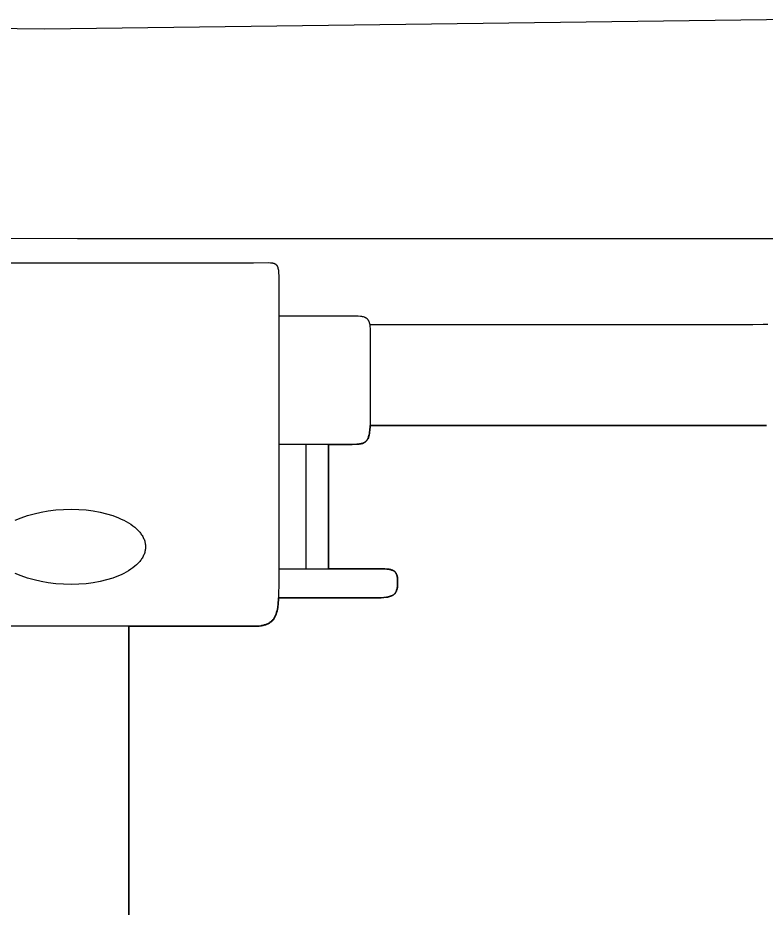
# Model space of a CAD drawing. Header units: millimetres. Extents: x 0 to 1842, y -1115 to 1018.
# Drawn here: x 394.3 to 571.4, y 254.5 to 465.4 of the extents above; entities that cross this region are included whole.
import ezdxf

# ---------------------------------------------------------------- set-up
doc = ezdxf.new("R2010")
doc.units = ezdxf.units.MM
doc.layers.add('Blocks', color=7, linetype='Continuous')
doc.layers.add('Blocks$Inner', color=7, linetype='Continuous', lineweight=25, true_color=0x007f00)
doc.layers.add('Blocks$Outline', color=7, linetype='Continuous', lineweight=35, true_color=0xff3f3f)

# ---------------------------------------------------------------- blocks, each defined once
blk = doc.blocks.new('Oxford High Office Chair Front')
at = {"layer": 'Blocks$Inner'}
for p, q in [((568.28, 368.87), (477.63, 368.87)), ((479.5, 328.04), (455.98, 328.04)), ((420.52, 321.3), (420.52, 228.25))]:
    blk.add_line(p, q, dxfattribs=at)
for points in [[(190.81, 465.32), (400.65, 462.84), (602.06, 465.43)], [(196.77, 413.23), (408.35, 413.11), (613.61, 413.11)], [(358.68, 407.42), (450.07, 407.42), (453.52, 407.44), (454.1, 407.41), (454.35, 407.39), (454.58, 407.35), (454.58, 407.35), (454.59, 407.35), (454.59, 407.35), (454.59, 407.35), (454.6, 407.35), (454.6, 407.35), (454.6, 407.34), (454.61, 407.34), (454.61, 407.34), (454.61, 407.34), (454.62, 407.34), (454.62, 407.34), (454.63, 407.34), (454.69, 407.33), (454.74, 407.31), (454.79, 407.3), (454.88, 407.27), (454.93, 407.26), (454.93, 407.26), (454.94, 407.25), (454.94, 407.25), (454.94, 407.25), (454.94, 407.25), (454.95, 407.25), (454.95, 407.25), (454.95, 407.25), (454.95, 407.25), (454.96, 407.25), (454.96, 407.25), (454.96, 407.24), (454.97, 407.24), (454.97, 407.24), (454.97, 407.24), (454.97, 407.24), (454.98, 407.24), (454.98, 407.24), (454.98, 407.24), (454.99, 407.24), (455, 407.23), (455, 407.23), (455, 407.23), (455, 407.23), (455.01, 407.23), (455.01, 407.23), (455.01, 407.23), (455.01, 407.22), (455.02, 407.22), (455.02, 407.22), (455.02, 407.22), (455.03, 407.22), (455.03, 407.22), (455.03, 407.22), (455.03, 407.22), (455.04, 407.22), (455.04, 407.21), (455.05, 407.21), (455.05, 407.21), (455.06, 407.21), (455.06, 407.21), (455.06, 407.2), (455.1, 407.19), (455.1, 407.18), (455.11, 407.18), (455.11, 407.18), (455.11, 407.18), (455.11, 407.18), (455.12, 407.18), (455.12, 407.18), (455.12, 407.18), (455.12, 407.17), (455.13, 407.17), (455.13, 407.17), (455.13, 407.17), (455.13, 407.17), (455.14, 407.17), (455.14, 407.17), (455.14, 407.17), (455.14, 407.16), (455.15, 407.16), (455.15, 407.16), (455.15, 407.16), (455.15, 407.16), (455.16, 407.16), (455.16, 407.16), (455.16, 407.15), (455.16, 407.15), (455.17, 407.15), (455.17, 407.15), (455.17, 407.15), (455.17, 407.15), (455.18, 407.15), (455.18, 407.15), (455.18, 407.14), (455.18, 407.14), (455.19, 407.14), (455.19, 407.14), (455.19, 407.14), (455.19, 407.14), (455.19, 407.14), (455.2, 407.13), (455.2, 407.13), (455.21, 407.13), (455.21, 407.13), (455.21, 407.12), (455.22, 407.12), (455.22, 407.12), (455.22, 407.12), (455.22, 407.12), (455.23, 407.12), (455.23, 407.12), (455.23, 407.11), (455.23, 407.11), (455.23, 407.11), (455.24, 407.11), (455.24, 407.11), (455.24, 407.11), (455.24, 407.11), (455.25, 407.11), (455.25, 407.1), (455.25, 407.1), (455.25, 407.1), (455.25, 407.1), (455.26, 407.1), (455.26, 407.1), (455.26, 407.09), (455.26, 407.09), (455.27, 407.09), (455.27, 407.09), (455.27, 407.09), (455.27, 407.09), (455.27, 407.09), (455.28, 407.08), (455.28, 407.08), (455.28, 407.08), (455.28, 407.08), (455.29, 407.08), (455.29, 407.08), (455.29, 407.07), (455.36, 407.02), (455.39, 407), (455.41, 406.98), (455.41, 406.98), (455.41, 406.98), (455.41, 406.98), (455.41, 406.98), (455.42, 406.97), (455.42, 406.97), (455.42, 406.97), (455.42, 406.97), (455.42, 406.97), (455.43, 406.96), (455.43, 406.96), (455.43, 406.96), (455.43, 406.96), (455.43, 406.96), (455.43, 406.95), (455.44, 406.95), (455.45, 406.94), (455.45, 406.94), (455.46, 406.93), (455.46, 406.93), (455.46, 406.93), (455.46, 406.93), (455.46, 406.93), (455.46, 406.92), (455.47, 406.92), (455.47, 406.92), (455.47, 406.92), (455.47, 406.92), (455.47, 406.92), (455.48, 406.91), (455.48, 406.91), (455.48, 406.91), (455.48, 406.91), (455.48, 406.91), (455.48, 406.9), (455.49, 406.9), (455.49, 406.9), (455.49, 406.89), (455.5, 406.89), (455.5, 406.89), (455.5, 406.89), (455.5, 406.88), (455.51, 406.88), (455.54, 406.84), (455.56, 406.81), (455.59, 406.77), (455.61, 406.74), (455.64, 406.7), (455.68, 406.62), (455.72, 406.53), (455.74, 406.49), (455.76, 406.44), (455.79, 406.35), (455.82, 406.24), (455.84, 406.19), (455.85, 406.14), (455.9, 405.9), (455.94, 405.64), (455.97, 405.35), (456, 405.04), (456.02, 404.31), (456.04, 402.47), (456.03, 332.44), (455.98, 327.67), (455.91, 326.68), (455.8, 325.76), (455.72, 325.33), (455.64, 324.93), (455.53, 324.54), (455.41, 324.18), (455.28, 323.84), (455.2, 323.67), (455.12, 323.51), (455.04, 323.36), (454.95, 323.21), (454.85, 323.07), (454.75, 322.93), (454.64, 322.8), (454.53, 322.68), (454.41, 322.56), (454.29, 322.44), (454.16, 322.33), (454.02, 322.23), (453.88, 322.13), (453.81, 322.08), (453.73, 322.03), (453.57, 321.95), (453.41, 321.86), (453.24, 321.79), (453.06, 321.72), (452.88, 321.65), (452.69, 321.59), (452.49, 321.54), (452.28, 321.49), (452.06, 321.44), (451.84, 321.41), (451.37, 321.35), (450.86, 321.31), (450.32, 321.3), (362.91, 321.3)], [(456.04, 394.8), (471.43, 394.8), (474.29, 394.81), (474.85, 394.8), (475.36, 394.76), (475.59, 394.72), (475.81, 394.69), (476.02, 394.64), (476.21, 394.58), (476.3, 394.55), (476.39, 394.51), (476.43, 394.49), (476.44, 394.49), (476.44, 394.49), (476.44, 394.49), (476.45, 394.49), (476.45, 394.48), (476.45, 394.48), (476.45, 394.48), (476.46, 394.48), (476.46, 394.48), (476.46, 394.48), (476.46, 394.48), (476.47, 394.47), (476.47, 394.47), (476.47, 394.47), (476.48, 394.47), (476.56, 394.43), (476.58, 394.42), (476.58, 394.42), (476.58, 394.41), (476.59, 394.41), (476.59, 394.41), (476.59, 394.41), (476.59, 394.41), (476.6, 394.41), (476.6, 394.41), (476.64, 394.38), (476.71, 394.33), (476.79, 394.28), (476.79, 394.28), (476.79, 394.28), (476.79, 394.28), (476.79, 394.28), (476.8, 394.27), (476.8, 394.27), (476.8, 394.27), (476.8, 394.27), (476.82, 394.25), (476.82, 394.25), (476.82, 394.25), (476.83, 394.25), (476.83, 394.25), (476.83, 394.25), (476.83, 394.24), (476.84, 394.24), (476.84, 394.24), (476.84, 394.24), (476.84, 394.24), (476.84, 394.24), (476.85, 394.23), (476.85, 394.23), (476.85, 394.23), (476.85, 394.23), (476.85, 394.23), (476.86, 394.23), (476.86, 394.22), (476.86, 394.22), (476.86, 394.22), (476.86, 394.22), (476.87, 394.22), (476.87, 394.21), (476.87, 394.21), (476.87, 394.21), (476.88, 394.21), (476.88, 394.21), (476.88, 394.21), (476.88, 394.2), (476.88, 394.2), (476.89, 394.2), (476.92, 394.17), (476.98, 394.11), (477.04, 394.04), (477.1, 393.97), (477.15, 393.89), (477.21, 393.82), (477.23, 393.78), (477.25, 393.73), (477.3, 393.65), (477.34, 393.56), (477.38, 393.46), (477.42, 393.36), (477.43, 393.31), (477.45, 393.25), (477.51, 393.03), (477.56, 392.78), (477.59, 392.51), (477.62, 392.23), (477.63, 391.91), (477.64, 391.58), (477.64, 369.31), (477.63, 368.52), (477.59, 367.82), (477.53, 367.2), (477.48, 366.92), (477.43, 366.66), (477.38, 366.41), (477.31, 366.19), (477.24, 365.98), (477.16, 365.79), (477.11, 365.7), (477.07, 365.61), (477.02, 365.53), (476.97, 365.45), (476.91, 365.38), (476.86, 365.3), (476.8, 365.24), (476.74, 365.17), (476.68, 365.11), (476.61, 365.05), (476.55, 365), (476.48, 364.94), (476.47, 364.94), (476.47, 364.94), (476.47, 364.94), (476.47, 364.94), (476.46, 364.93), (476.46, 364.93), (476.46, 364.93), (476.44, 364.92), (476.4, 364.89), (476.33, 364.85), (476.25, 364.8), (476.17, 364.76), (476.13, 364.74), (476.09, 364.72), (476.01, 364.69), (475.83, 364.62), (475.74, 364.59), (475.64, 364.57), (475.44, 364.52), (475.23, 364.48), (475.01, 364.45), (474.53, 364.4), (473.42, 364.37), (456.04, 364.37)], [(477.55, 392.81), (568.28, 392.81), (570.71, 392.83), (571.78, 392.83)], [(571.49, 368.85), (568.28, 368.87)], [(462.55, 334.91), (462.55, 364.37)], [(467.77, 364.37), (467.77, 334.91)], [(393.65, 346.41), (395.04, 346.98), (396.53, 347.49), (398.11, 347.94), (399.77, 348.32), (401.48, 348.62), (403.24, 348.84), (405.04, 348.97), (406.86, 349.02), (408.67, 348.97), (410.42, 348.84), (412.11, 348.62), (413.73, 348.32), (415.27, 347.94), (416.72, 347.5), (418.08, 346.98), (418.72, 346.7), (419.33, 346.41), (419.91, 346.1), (420.47, 345.77), (420.99, 345.44), (421.48, 345.09), (421.94, 344.73), (422.37, 344.35), (422.76, 343.97), (423.11, 343.58), (423.27, 343.37), (423.42, 343.17), (423.57, 342.97), (423.7, 342.76), (423.83, 342.55), (423.94, 342.33), (424.04, 342.12), (424.14, 341.9), (424.22, 341.69), (424.29, 341.46), (424.35, 341.24), (424.4, 341.02), (424.44, 340.79), (424.47, 340.57), (424.49, 340.34), (424.49, 340.11), (424.49, 339.88), (424.47, 339.65), (424.44, 339.42), (424.4, 339.2), (424.35, 338.97), (424.29, 338.75), (424.22, 338.53), (424.14, 338.31), (424.04, 338.1), (423.94, 337.88), (423.83, 337.67), (423.7, 337.46), (423.57, 337.25), (423.43, 337.05), (423.27, 336.84), (423.11, 336.64), (422.76, 336.25), (422.37, 335.86), (421.94, 335.49), (421.48, 335.13), (420.99, 334.78), (420.47, 334.44), (419.91, 334.12), (419.33, 333.81), (418.72, 333.51), (418.08, 333.23), (416.72, 332.72), (415.27, 332.28), (413.73, 331.9), (412.11, 331.6), (410.42, 331.38), (408.67, 331.25), (406.86, 331.2), (405.04, 331.25), (403.24, 331.38), (401.48, 331.6), (399.77, 331.9), (398.11, 332.27), (396.53, 332.72), (395.04, 333.23), (393.65, 333.81)], [(456.03, 334.91), (479.32, 334.91), (480.59, 334.9), (481.15, 334.88), (481.64, 334.84), (482.09, 334.78), (482.29, 334.75), (482.49, 334.71), (482.67, 334.66), (482.83, 334.6), (482.99, 334.54), (482.99, 334.54), (482.99, 334.54), (483, 334.54), (483, 334.54), (483, 334.54), (483, 334.54), (483.01, 334.53), (483.01, 334.53), (483.01, 334.53), (483.01, 334.53), (483.02, 334.53), (483.02, 334.53), (483.02, 334.53), (483.02, 334.53), (483.02, 334.53), (483.03, 334.52), (483.06, 334.51), (483.07, 334.5), (483.07, 334.5), (483.08, 334.5), (483.08, 334.5), (483.08, 334.5), (483.08, 334.5), (483.09, 334.5), (483.09, 334.5), (483.09, 334.49), (483.1, 334.49), (483.13, 334.47), (483.2, 334.43), (483.27, 334.39), (483.33, 334.35), (483.39, 334.31), (483.45, 334.26), (483.45, 334.26), (483.45, 334.26), (483.46, 334.26), (483.46, 334.25), (483.46, 334.25), (483.46, 334.25), (483.46, 334.25), (483.46, 334.25), (483.47, 334.25), (483.47, 334.25), (483.47, 334.24), (483.47, 334.24), (483.47, 334.24), (483.47, 334.24), (483.48, 334.24), (483.48, 334.24), (483.51, 334.21), (483.56, 334.16), (483.61, 334.11), (483.66, 334.05), (483.68, 334.02), (483.7, 333.99), (483.75, 333.93), (483.77, 333.9), (483.78, 333.88), (483.79, 333.86), (483.82, 333.8), (483.86, 333.73), (483.89, 333.66), (483.93, 333.58), (483.94, 333.54), (483.96, 333.5), (483.98, 333.42), (484.03, 333.25), (484.07, 333.07), (484.1, 332.87), (484.13, 332.66), (484.15, 332.43), (484.16, 331.94), (484.13, 330.98), (484.1, 330.55), (484.07, 330.35), (484.03, 330.16), (483.99, 329.98), (483.94, 329.81), (483.88, 329.64), (483.82, 329.49), (483.78, 329.41), (483.74, 329.34), (483.69, 329.27), (483.65, 329.2), (483.63, 329.17), (483.6, 329.14), (483.55, 329.07), (483.49, 329.01), (483.44, 328.95), (483.38, 328.89), (483.31, 328.84), (483.25, 328.78), (483.18, 328.73), (483.1, 328.68), (483.02, 328.63), (482.94, 328.59), (482.86, 328.54), (482.77, 328.5), (482.68, 328.46), (482.48, 328.39), (482.27, 328.32), (482.04, 328.26), (481.79, 328.21), (481.52, 328.17), (480.93, 328.1), (480.26, 328.06), (479.5, 328.04)]]:
    blk.add_lwpolyline(points, dxfattribs=at)
at = {"layer": 'Blocks$Outline'}
for points in [[(571.49, 368.85), (568.28, 368.87), (477.63, 368.87)], [(477.63, 368.87), (477.63, 368.52), (477.59, 367.82), (477.53, 367.2), (477.48, 366.92), (477.43, 366.66), (477.38, 366.41), (477.31, 366.19), (477.24, 365.98), (477.16, 365.79), (477.11, 365.7), (477.07, 365.61), (477.02, 365.53), (476.97, 365.45), (476.91, 365.38), (476.86, 365.3), (476.8, 365.24), (476.74, 365.17), (476.68, 365.11), (476.61, 365.05), (476.55, 365), (476.48, 364.94), (476.47, 364.94), (476.47, 364.94), (476.47, 364.94), (476.47, 364.94), (476.46, 364.93), (476.46, 364.93), (476.46, 364.93), (476.44, 364.92), (476.4, 364.89), (476.33, 364.85), (476.25, 364.8), (476.17, 364.76), (476.13, 364.74), (476.09, 364.72), (476.01, 364.69), (475.83, 364.62), (475.74, 364.59), (475.64, 364.57), (475.44, 364.52), (475.23, 364.48), (475.01, 364.45), (474.53, 364.4), (473.42, 364.37), (467.77, 364.37)], [(467.77, 364.37), (467.77, 334.91)], [(467.77, 334.91), (479.32, 334.91), (480.59, 334.9), (481.15, 334.88), (481.64, 334.84), (482.09, 334.78), (482.29, 334.75), (482.49, 334.71), (482.67, 334.66), (482.83, 334.6), (482.99, 334.54), (482.99, 334.54), (482.99, 334.54), (483, 334.54), (483, 334.54), (483, 334.54), (483, 334.54), (483.01, 334.53), (483.01, 334.53), (483.01, 334.53), (483.01, 334.53), (483.02, 334.53), (483.02, 334.53), (483.02, 334.53), (483.02, 334.53), (483.02, 334.53), (483.03, 334.52), (483.06, 334.51), (483.07, 334.5), (483.07, 334.5), (483.08, 334.5), (483.08, 334.5), (483.08, 334.5), (483.08, 334.5), (483.09, 334.5), (483.09, 334.5), (483.09, 334.49), (483.1, 334.49), (483.13, 334.47), (483.2, 334.43), (483.27, 334.39), (483.33, 334.35), (483.39, 334.31), (483.45, 334.26), (483.45, 334.26), (483.45, 334.26), (483.46, 334.26), (483.46, 334.25), (483.46, 334.25), (483.46, 334.25), (483.46, 334.25), (483.46, 334.25), (483.47, 334.25), (483.47, 334.25), (483.47, 334.24), (483.47, 334.24), (483.47, 334.24), (483.47, 334.24), (483.48, 334.24), (483.48, 334.24), (483.51, 334.21), (483.56, 334.16), (483.61, 334.11), (483.66, 334.05), (483.68, 334.02), (483.7, 333.99), (483.75, 333.93), (483.77, 333.9), (483.78, 333.88), (483.79, 333.86), (483.82, 333.8), (483.86, 333.73), (483.89, 333.66), (483.93, 333.58), (483.94, 333.54), (483.96, 333.5), (483.98, 333.42), (484.03, 333.25), (484.07, 333.07), (484.1, 332.87), (484.13, 332.66), (484.15, 332.43), (484.16, 331.94), (484.13, 330.98), (484.1, 330.55), (484.07, 330.35), (484.03, 330.16), (483.99, 329.98), (483.94, 329.81), (483.88, 329.64), (483.82, 329.49), (483.78, 329.41), (483.74, 329.34), (483.69, 329.27), (483.65, 329.2), (483.63, 329.17), (483.6, 329.14), (483.55, 329.07), (483.49, 329.01), (483.44, 328.95), (483.38, 328.89), (483.31, 328.84), (483.25, 328.78), (483.18, 328.73), (483.1, 328.68), (483.02, 328.63), (482.94, 328.59), (482.86, 328.54), (482.77, 328.5), (482.68, 328.46), (482.48, 328.39), (482.27, 328.32), (482.04, 328.26), (481.79, 328.21), (481.52, 328.17), (480.93, 328.1), (480.26, 328.06), (479.5, 328.04), (455.98, 328.04)], [(455.98, 328.04), (455.98, 327.67), (455.91, 326.68), (455.8, 325.76), (455.72, 325.33), (455.64, 324.93), (455.53, 324.54), (455.41, 324.18), (455.28, 323.84), (455.2, 323.67), (455.12, 323.51), (455.04, 323.36), (454.95, 323.21), (454.85, 323.07), (454.75, 322.93), (454.64, 322.8), (454.53, 322.68), (454.41, 322.56), (454.29, 322.44), (454.16, 322.33), (454.02, 322.23), (453.88, 322.13), (453.81, 322.08), (453.73, 322.03), (453.57, 321.95), (453.41, 321.86), (453.24, 321.79), (453.06, 321.72), (452.88, 321.65), (452.69, 321.59), (452.49, 321.54), (452.28, 321.49), (452.06, 321.44), (451.84, 321.41), (451.37, 321.35), (450.86, 321.31), (450.32, 321.3), (420.52, 321.3)], [(420.52, 321.3), (420.52, 228.25)]]:
    blk.add_lwpolyline(points, dxfattribs=at)

msp = doc.modelspace()

# ---------------------------------------------------------------- block references
at = {"layer": 'Blocks'}
msp.add_blockref('Oxford High Office Chair Front', (0, 0), dxfattribs=at)

doc.saveas('drawing.dxf')
